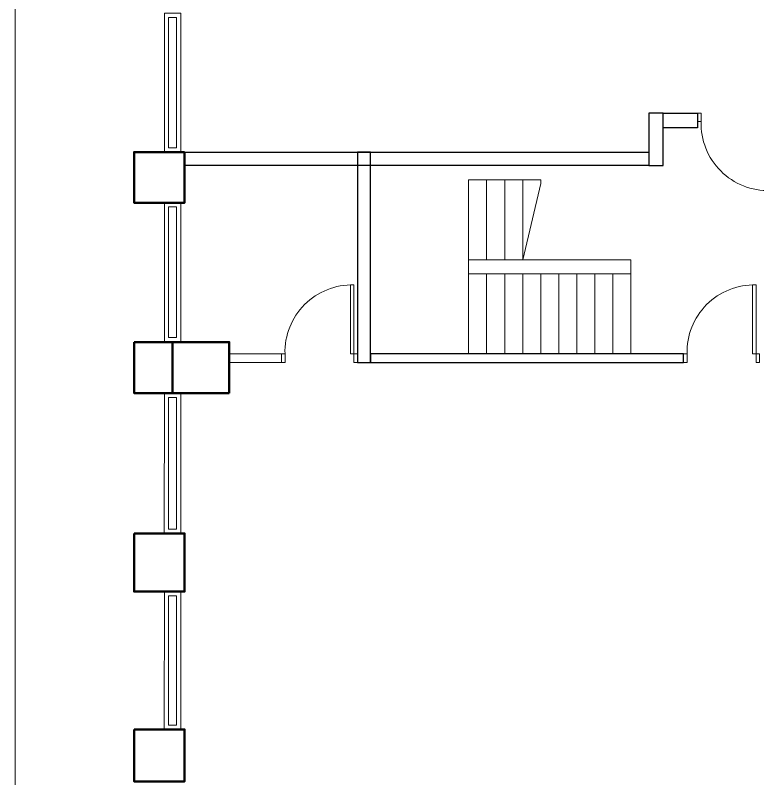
# Model space of a CAD drawing. Header units: millimetres. Extents: x 828494 to 5219521, y -272453 to 431064.
# Drawn here: x 2580187 to 2588972, y 124436 to 133469 of the extents above; entities that cross this region are included whole.
import ezdxf

# ---------------------------------------------------------------- set-up
doc = ezdxf.new("R2010")
doc.units = ezdxf.units.MM
doc.header["$LTSCALE"] = 5
doc.header["$MEASUREMENT"] = 0
for name, color, linetype, lineweight in [('Elevation dark-Mobius', 40, 'Continuous', 18), ('Off-Mobius', 131, 'Continuous', 9), ('Wall 150-Mobius', 50, 'Continuous', 30)]:
    doc.layers.add(name, color=color, linetype=linetype, lineweight=lineweight)
picture_1 = doc.add_image_def('image1.png', size_in_pixel=(1226, 539))

# ---------------------------------------------------------------- blocks, each defined once
blk = doc.blocks.new('*U75')
for points in [[(-42, 0), (-42, 816), (-82, 816), (-82, 0)], [(-900, -100), (-858, -100), (-858, 0), (-900, 0)], [(0, -100), (-42, -100), (-42, 0), (0, 0)]]:
    blk.add_lwpolyline(points, close=True)
blk.add_arc((-65.4, 23.4), 793, 88.31234, 181.68766)
blk = doc.blocks.new('*U73')
for points in [[(-900, 100), (-858, 100), (-858, 0), (-900, 0)], [(0, 100), (-42, 100), (-42, 0), (0, 0)], [(-42, 0), (-42, -816), (-82, -816), (-82, 0)]]:
    blk.add_lwpolyline(points, close=True)
blk.add_arc((-65.4, -23.4), 793, 178.31234, 271.68766)
blk = doc.blocks.new('*U76')
for points in [[(-900, 100), (-858, 100), (-858, 0), (-900, 0)], [(0, 100), (-42, 100), (-42, 0), (0, 0)], [(-42, 0), (-42, -816), (-82, -816), (-82, 0)]]:
    blk.add_lwpolyline(points, close=True)
blk.add_arc((-65.4, -23.4), 793, 178.31234, 271.68766)

msp = doc.modelspace()

# ---------------------------------------------------------------- linework, layer by layer
at = {"color": 240, "lineweight": 50, "true_color": 0xed1f24}
for points in [[(2582190.8, 131849.7), (2581592.1, 131849.7), (2581592.1, 131251.2), (2582190.8, 131251.2)], [(2581592.1, 129602.1), (2582046.3, 129602.1), (2582046.3, 128998.7), (2581592.1, 128998.7)], [(2582719, 128998.7), (2582046.3, 128998.7), (2582046.3, 129602.1), (2582719, 129602.1)], [(2581592.1, 127338.2), (2582190.8, 127338.2), (2582190.8, 126650.1), (2581592.1, 126650.1)], [(2581592.1, 125019.9), (2582190.8, 125019.9), (2582190.8, 124403.9), (2581592.1, 124403.9)]]:
    msp.add_lwpolyline(points, close=True, dxfattribs=at)
at = {"layer": 'Elevation dark-Mobius'}
for points in [[(2582146, 133494), (2581951, 133494), (2581951, 131849.7), (2582146, 131849.7)], [(2582096, 133444), (2582001, 133444), (2582001, 131899.7), (2582096, 131899.7)], [(2585764, 130575), (2585550.5, 130575), (2585550.5, 131521.5), (2585764, 131521.5)], [(2585977.5, 130575), (2585764, 130575), (2585764, 131521.5), (2585977.5, 131521.5)], [(2586191, 130575), (2585977.5, 130575), (2585977.5, 131521.5), (2586191, 131521.5)], [(2586404.5, 131480), (2586191, 130575), (2586191, 131521.5), (2586404.5, 131521.5)], [(2582146, 131251.2), (2581951, 131251.2), (2581951, 129606.9), (2582146, 129606.9)], [(2582096, 131201.2), (2582001, 131201.2), (2582001, 129656.9), (2582096, 129656.9)], [(2587472, 130410), (2585550.5, 130410), (2585550.5, 130575), (2587472, 130575)], [(2585764, 130410), (2585550.5, 130410), (2585550.5, 129463.5), (2585764, 129463.5)], [(2585977.5, 130410), (2585764, 130410), (2585764, 129463.5), (2585977.5, 129463.5)], [(2586191, 130410), (2585977.5, 130410), (2585977.5, 129463.5), (2586191, 129463.5)], [(2586404.5, 130410), (2586191, 130410), (2586191, 129463.5), (2586404.5, 129463.5)], [(2586618, 130410), (2586404.5, 130410), (2586404.5, 129463.5), (2586618, 129463.5)], [(2586831.5, 130410), (2586618, 130410), (2586618, 129463.5), (2586831.5, 129463.5)], [(2587045, 130410), (2586831.5, 130410), (2586831.5, 129463.5), (2587045, 129463.5)], [(2587258.5, 130410), (2587045, 130410), (2587045, 129463.5), (2587258.5, 129463.5)], [(2587472, 130410), (2587258.5, 130410), (2587258.5, 129463.5), (2587472, 129463.5)], [(2582719, 129362), (2583336.5, 129362), (2583336.5, 129463.5), (2582719, 129463.5)], [(2582146, 128998.7), (2581951, 128998.7), (2581949.8, 127338.2), (2582144.8, 127338.2)], [(2582096, 128948.7), (2582001, 128948.7), (2581999.8, 127388.2), (2582094.8, 127388.2)], [(2582146, 126650.1), (2581951, 126650.1), (2581949.8, 125019.9), (2582144.8, 125019.9)], [(2582096, 126600.1), (2582001, 126600.1), (2581999.8, 125069.9), (2582094.8, 125069.9)]]:
    msp.add_lwpolyline(points, close=True, dxfattribs=at)
at = {"layer": 'Wall 150-Mobius'}
for points in [[(2587851.5, 132311), (2587684, 132311), (2587684, 131693), (2587851.5, 131693)], [(2587851.5, 132311), (2588260, 132311), (2588260, 132139.1), (2587851.5, 132139.1)], [(2582190.8, 131849.7), (2587684, 131849.7), (2587684, 131693), (2582190.8, 131693)], [(2584236.5, 129362), (2584389.5, 129362), (2584389.5, 131849.7), (2584236.5, 131849.7)], [(2584389.5, 129362), (2588093.5, 129362), (2588093.5, 129463.5), (2584389.5, 129463.5)]]:
    msp.add_lwpolyline(points, close=True, dxfattribs=at)

# ---------------------------------------------------------------- block references
at = {"layer": 'Off-Mobius', "xscale": -1, "rotation": 180}
for name, p in [('*U75', (2589160, 132211)), ('*U73', (2584236.5, 129462)), ('*U76', (2588993.5, 129462))]:
    msp.add_blockref(name, p, dxfattribs=at)

# ---------------------------------------------------------------- pictures from other files: only their frames are drawn
at = {"layer": 'Elevation dark-Mobius'}
image = msp.add_image(picture_1, insert=(2580187.1, 115186.8), size_in_units=(55875.9, 24565.3), dxfattribs=at)
image.dxf.flags = 7

doc.saveas('drawing.dxf')
